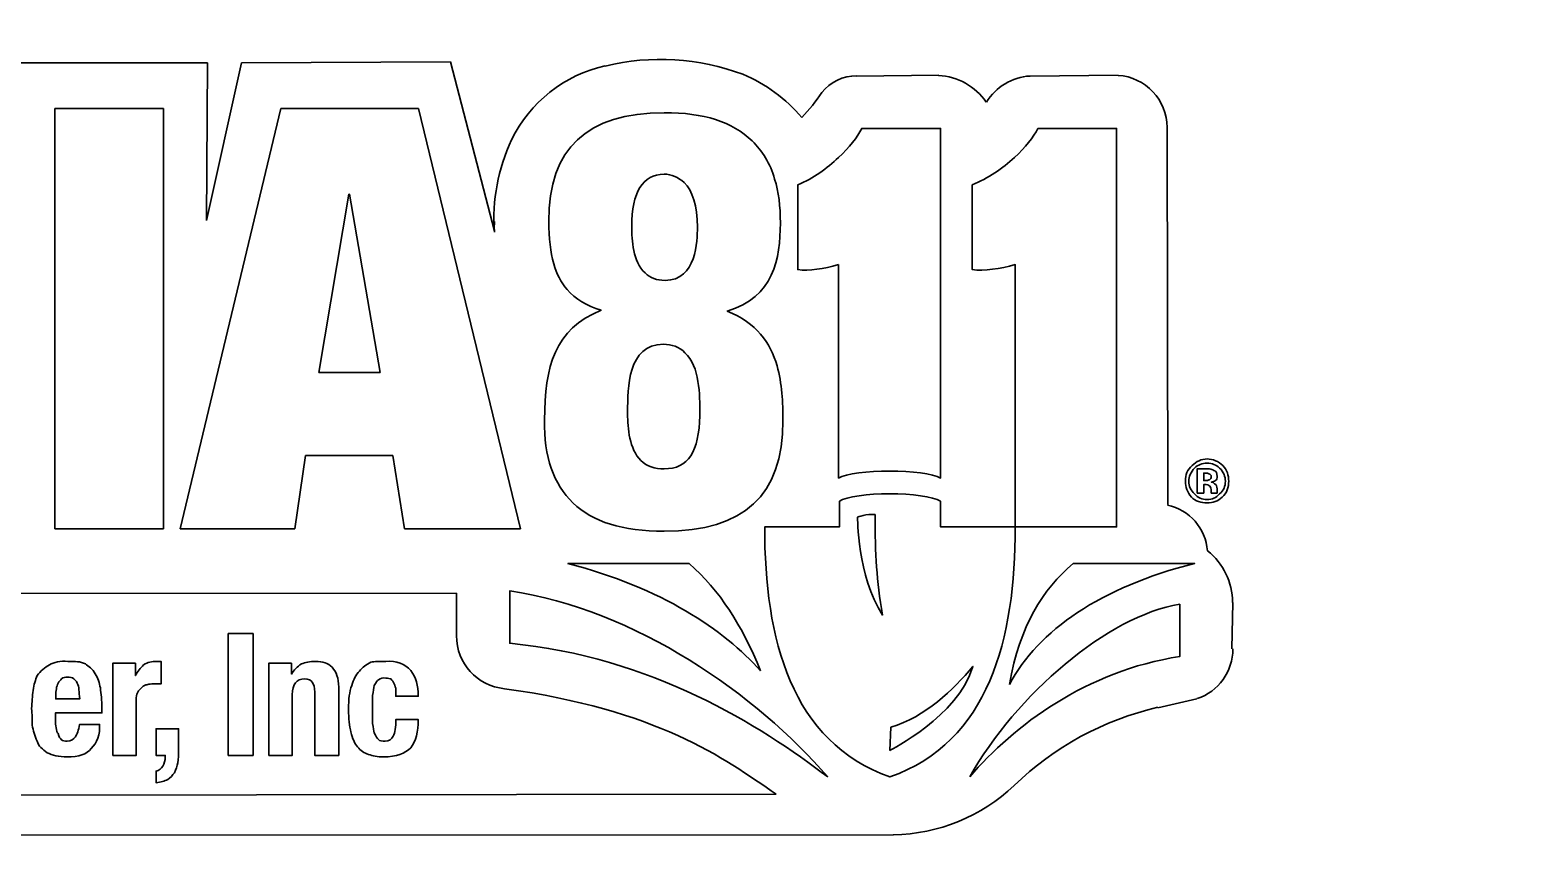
# Model space of a CAD drawing. Header units: feet. Extents: x -16154 to 3860, y -1534289809 to -1534279773.
# Drawn here: x -10920.5 to -10759.3, y -1534285274.4 to -1534285186 of the extents above; entities that cross this region are included whole.
import ezdxf

# ---------------------------------------------------------------- set-up
doc = ezdxf.new("R2010")
doc.units = ezdxf.units.FT
doc.header["$MEASUREMENT"] = 0
doc.layers.add('ASEDOLIKE - Level 4', color=7, linetype='Continuous', lineweight=0)
doc.layers.add('Level 18', color=7, linetype='Continuous', lineweight=0)

msp = doc.modelspace()

# ---------------------------------------------------------------- linework, layer by layer
at = {"layer": 'ASEDOLIKE - Level 4', "color": 7, "linetype": 'Continuous', "lineweight": 30}
for p, q in [((-10923.16, -1534285189.54), (-10901.35, -1534285189.54)), ((-10901.35, -1534285189.54), (-10901.44, -1534285206.53)), ((-10901.44, -1534285206.53), (-10897.69, -1534285189.54)), ((-10897.69, -1534285189.54), (-10875.16, -1534285189.45)), ((-10875.16, -1534285189.45), (-10870.42, -1534285207.69)), ((-10831.44, -1534285190.97), (-10822.59, -1534285190.88)), ((-10812.76, -1534285190.97), (-10803.28, -1534285190.88)), ((-10917.78, -1534285239.71), (-10917.78, -1534285194.47)), ((-10917.78, -1534285194.47), (-10906.07, -1534285194.47)), ((-10906.07, -1534285194.47), (-10906.07, -1534285239.71)), ((-10904.28, -1534285239.71), (-10893.46, -1534285194.47)), ((-10893.46, -1534285194.47), (-10878.62, -1534285194.47)), ((-10878.62, -1534285194.47), (-10867.63, -1534285239.71)), ((-10798.01, -1534285196.51), (-10797.92, -1534285237.1)), ((-10886.13, -1534285203.68), (-10889.35, -1534285222.9)), ((-10886.04, -1534285203.68), (-10886.13, -1534285203.68)), ((-10882.74, -1534285222.9), (-10886.04, -1534285203.68)), ((-10889.35, -1534285222.9), (-10882.74, -1534285222.9)), ((-10890.78, -1534285231.84), (-10891.95, -1534285239.71)), ((-10881.4, -1534285231.84), (-10890.78, -1534285231.84)), ((-10880.14, -1534285239.71), (-10881.4, -1534285231.84)), ((-10906.07, -1534285239.71), (-10917.78, -1534285239.71)), ((-10891.95, -1534285239.71), (-10904.28, -1534285239.71)), ((-10867.63, -1534285239.71), (-10880.14, -1534285239.71)), ((-11089.81, -1534285246.76), (-10874.53, -1534285246.67)), ((-10790.94, -1534285247.65), (-10791.03, -1534285252.66)), ((-10899.1, -1534285250.98), (-10896.42, -1534285250.98)), ((-10899.1, -1534285264.12), (-10899.1, -1534285250.98)), ((-10896.42, -1534285250.98), (-10896.42, -1534285264.12)), ((-10794.79, -1534285258.02), (-10798.99, -1534285259)), ((-10896.42, -1534285264.12), (-10899.1, -1534285264.12)), ((-10840.11, -1534285268.3), (-11089.81, -1534285268.66)), ((-10827.51, -1534285272.68), (-11095.08, -1534285272.77))]:
    msp.add_line(p, q, dxfattribs=at)
for centre, radius, start, end in [((-10855.33, -1534285204.27), 14.74, 102.4597, 154.1792), ((-10831.42, -1534285195.83), 4.88, 90.0457, 140.6688), ((-10822.97, -1534285197.57), 6.67, 34.48, 87.0245), ((-10812.42, -1534285196.86), 5.9, 93.4214, 148.6082), ((-10803.63, -1534285196.51), 5.62, 0.0454, 86.4594), ((-10848.66, -1534285184.27), 15.9, 315.3592, 327.8414), ((-10799.02, -1534285242.46), 5.37, 3.849, 78.7052), ((-10798.09, -1534285247.69), 7.14, 0.366, 51.5066), ((-10796.55, -1534285252.67), 5.63, 288.5282, 0.0454)]:
    msp.add_arc(centre, radius, start, end, dxfattribs=at)
for centre, major_axis, ratio, start_param, end_param in [((-10852.51, -1534285214.09), (24.98, 0), 0.997236, 1.209504, 1.813176), ((-10850.05, -1534285206.02), (16.55, 0), 0.997236, 0.695533, 1.175465), ((-10850.4, -1534285206.37), (-20.1, 0), 0.997236, 5.844137, 6.354041), ((-10791.59, -1534285290.86), (32.85, 0), 0.997203, 1.79839, 2.341839), ((-10827.85, -1534285253.35), (-19.39, 0), 0.997236, 1.590107, 2.331346)]:
    msp.add_ellipse(centre, major_axis=major_axis, ratio=ratio, start_param=start_param, end_param=end_param, dxfattribs=at)
for points, knots in [([(-10842.69, -1534285197.96), (-10844.83, -1534285195.9), (-10847.87, -1534285194.92), (-10852.16, -1534285194.92), (-10860.48, -1534285194.92), (-10864.59, -1534285198.77), (-10864.59, -1534285206.63), (-10864.59, -1534285208.42), (-10864.41, -1534285209.94), (-10864.05, -1534285211.19), (-10863.78, -1534285212.27), (-10863.25, -1534285213.16), (-10862.62, -1534285213.96), (-10861.73, -1534285214.95), (-10860.48, -1534285215.75), (-10858.96, -1534285216.2), (-10863.96, -1534285218.25), (-10865.04, -1534285222.19), (-10865.04, -1534285228), (-10865.13, -1534285232.02), (-10864.05, -1534285234.88), (-10862, -1534285236.94), (-10859.85, -1534285239), (-10856.63, -1534285239.98), (-10852.16, -1534285239.98), (-10843.58, -1534285239.98), (-10839.38, -1534285236.13), (-10839.38, -1534285228.09), (-10839.38, -1534285226.12), (-10839.47, -1534285224.07), (-10840, -1534285222.19), (-10840.72, -1534285219.69), (-10842.24, -1534285217.54), (-10845.37, -1534285216.29), (-10840.36, -1534285214.77), (-10839.65, -1534285210.66), (-10839.65, -1534285206.81), (-10839.65, -1534285205.02), (-10839.83, -1534285203.41), (-10840.27, -1534285202.07), (-10840.72, -1534285200.37), (-10841.61, -1534285199.03), (-10842.69, -1534285197.96)], [0, 0, 0, 0, 0.071429, 0.071429, 0.071429, 0.142857, 0.142857, 0.142857, 0.214286, 0.214286, 0.214286, 0.285714, 0.285714, 0.285714, 0.357143, 0.357143, 0.357143, 0.428571, 0.428571, 0.428571, 0.5, 0.5, 0.5, 0.571429, 0.571429, 0.571429, 0.642857, 0.642857, 0.642857, 0.714286, 0.714286, 0.714286, 0.785714, 0.785714, 0.785714, 0.857143, 0.857143, 0.857143, 0.928571, 0.928571, 0.928571, 1, 1, 1, 1]), ([(-10833.39, -1534285211.28), (-10833.39, -1534285211.28), (-10833.39, -1534285234.26), (-10833.39, -1534285234.26), (-10831.78, -1534285233.27), (-10824, -1534285233.27), (-10822.39, -1534285234.26), (-10822.39, -1534285234.26), (-10822.39, -1534285196.62), (-10822.39, -1534285196.62), (-10822.39, -1534285196.62), (-10830.89, -1534285196.62), (-10830.89, -1534285196.62), (-10831.33, -1534285197.51), (-10832.23, -1534285198.68), (-10833.39, -1534285199.75), (-10834.64, -1534285200.91), (-10836.07, -1534285201.98), (-10837.77, -1534285202.7), (-10837.77, -1534285202.7), (-10837.77, -1534285211.82), (-10837.77, -1534285211.82), (-10836.52, -1534285212), (-10835, -1534285211.73), (-10833.39, -1534285211.28)], [0, 0, 0, 0, 0.125, 0.125, 0.125, 0.25, 0.25, 0.25, 0.375, 0.375, 0.375, 0.5, 0.5, 0.5, 0.625, 0.625, 0.625, 0.75, 0.75, 0.75, 0.875, 0.875, 0.875, 1, 1, 1, 1]), ([(-10811.93, -1534285196.62), (-10812.38, -1534285197.51), (-10813.27, -1534285198.68), (-10814.44, -1534285199.75), (-10815.69, -1534285200.91), (-10817.3, -1534285201.98), (-10818.99, -1534285202.7), (-10818.99, -1534285202.7), (-10818.99, -1534285211.82), (-10818.99, -1534285211.82), (-10817.74, -1534285212), (-10815.96, -1534285211.73), (-10814.35, -1534285211.28), (-10814.35, -1534285211.28), (-10814.35, -1534285239.53), (-10814.35, -1534285239.53), (-10814.35, -1534285239.53), (-10803.44, -1534285239.53), (-10803.44, -1534285239.53), (-10803.44, -1534285239.53), (-10803.44, -1534285196.62), (-10803.44, -1534285196.62), (-10803.44, -1534285196.62), (-10811.93, -1534285196.62), (-10811.93, -1534285196.62)], [0, 0, 0, 0, 0.125, 0.125, 0.125, 0.25, 0.25, 0.25, 0.375, 0.375, 0.375, 0.5, 0.5, 0.5, 0.625, 0.625, 0.625, 0.75, 0.75, 0.75, 0.875, 0.875, 0.875, 1, 1, 1, 1]), ([(-10848.59, -1534285207.26), (-10848.59, -1534285208.69), (-10848.68, -1534285212.98), (-10852.07, -1534285212.98), (-10852.97, -1534285212.98), (-10853.68, -1534285212.71), (-10854.22, -1534285212.18), (-10855.56, -1534285210.92), (-10855.65, -1534285208.69), (-10855.65, -1534285207.17), (-10855.65, -1534285207.17), (-10855.65, -1534285207.17), (-10855.65, -1534285207.17), (-10855.65, -1534285203.5), (-10854.49, -1534285201.54), (-10852.16, -1534285201.54), (-10851.36, -1534285201.54), (-10850.64, -1534285201.89), (-10850.02, -1534285202.43), (-10849.12, -1534285203.33), (-10848.59, -1534285204.93), (-10848.59, -1534285207.26)], [0, 0, 0, 0, 0.142857, 0.142857, 0.142857, 0.285714, 0.285714, 0.285714, 0.428571, 0.428571, 0.428571, 0.571429, 0.571429, 0.571429, 0.714286, 0.714286, 0.714286, 0.857143, 0.857143, 0.857143, 1, 1, 1, 1]), ([(-10848.32, -1534285227.28), (-10848.32, -1534285227.28), (-10848.32, -1534285227.55), (-10848.32, -1534285227.55), (-10848.41, -1534285231.4), (-10849.57, -1534285233.27), (-10852.16, -1534285233.27), (-10853.15, -1534285233.27), (-10854.04, -1534285233.01), (-10854.67, -1534285232.38), (-10855.92, -1534285231.13), (-10856.1, -1534285228.89), (-10856.1, -1534285227.37), (-10856.1, -1534285227.37), (-10856.1, -1534285227.11), (-10856.1, -1534285227.11), (-10856.1, -1534285224.6), (-10856.1, -1534285219.86), (-10852.25, -1534285219.86), (-10851.36, -1534285219.86), (-10850.55, -1534285220.13), (-10849.93, -1534285220.76), (-10848.32, -1534285222.28), (-10848.32, -1534285225.32), (-10848.32, -1534285227.28)], [0, 0, 0, 0, 0.125, 0.125, 0.125, 0.25, 0.25, 0.25, 0.375, 0.375, 0.375, 0.5, 0.5, 0.5, 0.625, 0.625, 0.625, 0.75, 0.75, 0.75, 0.875, 0.875, 0.875, 1, 1, 1, 1]), ([(-10792.09, -1534285236.31), (-10792.53, -1534285236.76), (-10793.07, -1534285236.94), (-10793.69, -1534285236.94), (-10794.32, -1534285236.94), (-10794.95, -1534285236.76), (-10795.39, -1534285236.31), (-10795.84, -1534285235.78), (-10796.02, -1534285235.24), (-10796.02, -1534285234.61), (-10796.02, -1534285233.9), (-10795.84, -1534285233.36), (-10795.3, -1534285232.92), (-10794.86, -1534285232.47), (-10794.32, -1534285232.2), (-10793.69, -1534285232.2), (-10793.07, -1534285232.2), (-10792.44, -1534285232.47), (-10792, -1534285232.92), (-10791.55, -1534285233.36), (-10791.37, -1534285233.99), (-10791.37, -1534285234.61), (-10791.37, -1534285235.24), (-10791.55, -1534285235.87), (-10792.09, -1534285236.31)], [0, 0, 0, 0, 0.125, 0.125, 0.125, 0.25, 0.25, 0.25, 0.375, 0.375, 0.375, 0.5, 0.5, 0.5, 0.625, 0.625, 0.625, 0.75, 0.75, 0.75, 0.875, 0.875, 0.875, 1, 1, 1, 1]), ([(-10795.04, -1534285233.18), (-10795.48, -1534285233.63), (-10795.66, -1534285234.08), (-10795.66, -1534285234.61), (-10795.66, -1534285235.15), (-10795.48, -1534285235.6), (-10795.04, -1534285235.96), (-10794.68, -1534285236.4), (-10794.23, -1534285236.58), (-10793.69, -1534285236.58), (-10793.16, -1534285236.58), (-10792.71, -1534285236.4), (-10792.35, -1534285235.96), (-10791.91, -1534285235.6), (-10791.73, -1534285235.15), (-10791.73, -1534285234.61), (-10791.73, -1534285234.08), (-10791.91, -1534285233.63), (-10792.35, -1534285233.18), (-10792.71, -1534285232.83), (-10793.16, -1534285232.65), (-10793.69, -1534285232.65), (-10794.23, -1534285232.65), (-10794.68, -1534285232.83), (-10795.04, -1534285233.18)], [0, 0, 0, 0, 0.125, 0.125, 0.125, 0.25, 0.25, 0.25, 0.375, 0.375, 0.375, 0.5, 0.5, 0.5, 0.625, 0.625, 0.625, 0.75, 0.75, 0.75, 0.875, 0.875, 0.875, 1, 1, 1, 1]), ([(-10794.77, -1534285235.87), (-10794.77, -1534285235.87), (-10794.77, -1534285233.27), (-10794.77, -1534285233.27), (-10794.59, -1534285233.27), (-10794.32, -1534285233.27), (-10793.96, -1534285233.27), (-10793.69, -1534285233.27), (-10793.52, -1534285233.27), (-10793.43, -1534285233.27), (-10793.25, -1534285233.27), (-10793.07, -1534285233.36), (-10792.98, -1534285233.45), (-10792.71, -1534285233.54), (-10792.62, -1534285233.72), (-10792.62, -1534285234.08), (-10792.62, -1534285234.26), (-10792.62, -1534285234.44), (-10792.8, -1534285234.53), (-10792.89, -1534285234.61), (-10793.07, -1534285234.7), (-10793.25, -1534285234.7), (-10793.07, -1534285234.7), (-10792.98, -1534285234.79), (-10792.89, -1534285234.88), (-10792.71, -1534285234.97), (-10792.62, -1534285235.15), (-10792.62, -1534285235.42), (-10792.62, -1534285235.42), (-10792.62, -1534285235.69), (-10792.62, -1534285235.69), (-10792.62, -1534285235.69), (-10792.62, -1534285235.69), (-10792.62, -1534285235.78), (-10792.62, -1534285235.78), (-10792.62, -1534285235.78), (-10792.62, -1534285235.87), (-10792.62, -1534285235.87), (-10792.62, -1534285235.87), (-10792.62, -1534285235.87), (-10792.62, -1534285235.87), (-10793.25, -1534285235.87), (-10793.25, -1534285235.87), (-10793.25, -1534285235.78), (-10793.25, -1534285235.69), (-10793.25, -1534285235.51), (-10793.25, -1534285235.42), (-10793.34, -1534285235.24), (-10793.34, -1534285235.24), (-10793.34, -1534285235.15), (-10793.43, -1534285235.06), (-10793.52, -1534285235.06), (-10793.61, -1534285234.97), (-10793.61, -1534285234.97), (-10793.78, -1534285234.97), (-10793.78, -1534285234.97), (-10793.87, -1534285234.97), (-10793.87, -1534285234.97), (-10793.87, -1534285234.97), (-10794.05, -1534285234.97), (-10794.05, -1534285234.97), (-10794.05, -1534285234.97), (-10794.05, -1534285235.87), (-10794.05, -1534285235.87), (-10794.05, -1534285235.87), (-10794.77, -1534285235.87), (-10794.77, -1534285235.87)], [0, 0, 0, 0, 0.045455, 0.045455, 0.045455, 0.090909, 0.090909, 0.090909, 0.136364, 0.136364, 0.136364, 0.181818, 0.181818, 0.181818, 0.227273, 0.227273, 0.227273, 0.272727, 0.272727, 0.272727, 0.318182, 0.318182, 0.318182, 0.363636, 0.363636, 0.363636, 0.409091, 0.409091, 0.409091, 0.454545, 0.454545, 0.454545, 0.5, 0.5, 0.5, 0.545455, 0.545455, 0.545455, 0.590909, 0.590909, 0.590909, 0.636364, 0.636364, 0.636364, 0.681818, 0.681818, 0.681818, 0.727273, 0.727273, 0.727273, 0.772727, 0.772727, 0.772727, 0.818182, 0.818182, 0.818182, 0.863636, 0.863636, 0.863636, 0.909091, 0.909091, 0.909091, 0.954545, 0.954545, 0.954545, 1, 1, 1, 1]), ([(-10793.52, -1534285233.81), (-10793.61, -1534285233.72), (-10793.69, -1534285233.72), (-10793.87, -1534285233.72), (-10793.87, -1534285233.72), (-10794.05, -1534285233.72), (-10794.05, -1534285233.72), (-10794.05, -1534285233.72), (-10794.05, -1534285234.53), (-10794.05, -1534285234.53), (-10794.05, -1534285234.53), (-10793.78, -1534285234.53), (-10793.78, -1534285234.53), (-10793.61, -1534285234.53), (-10793.52, -1534285234.44), (-10793.43, -1534285234.44), (-10793.34, -1534285234.35), (-10793.25, -1534285234.26), (-10793.25, -1534285234.08), (-10793.25, -1534285233.99), (-10793.34, -1534285233.81), (-10793.52, -1534285233.81)], [0, 0, 0, 0, 0.142857, 0.142857, 0.142857, 0.285714, 0.285714, 0.285714, 0.428571, 0.428571, 0.428571, 0.571429, 0.571429, 0.571429, 0.714286, 0.714286, 0.714286, 0.857143, 0.857143, 0.857143, 1, 1, 1, 1]), ([(-10814.35, -1534285239.53), (-10814.35, -1534285239.53), (-10822.39, -1534285239.53), (-10822.39, -1534285239.53), (-10822.39, -1534285239.53), (-10822.39, -1534285236.76), (-10822.39, -1534285236.76), (-10824, -1534285235.69), (-10831.78, -1534285235.69), (-10833.3, -1534285236.76), (-10833.3, -1534285236.76), (-10833.3, -1534285239.53), (-10833.3, -1534285239.53), (-10833.3, -1534285239.53), (-10841.34, -1534285239.53), (-10841.34, -1534285239.53), (-10841.34, -1534285251.6), (-10838.48, -1534285262.69), (-10827.85, -1534285266.44), (-10827.85, -1534285266.44), (-10827.85, -1534285266.44), (-10827.85, -1534285266.44), (-10827.85, -1534285266.44), (-10827.85, -1534285266.44), (-10827.85, -1534285266.44), (-10827.85, -1534285266.44), (-10827.85, -1534285266.44), (-10827.85, -1534285266.44), (-10827.85, -1534285266.44), (-10827.85, -1534285266.44), (-10827.85, -1534285266.44), (-10817.21, -1534285262.69), (-10814.35, -1534285251.6), (-10814.35, -1534285239.53)], [0, 0, 0, 0, 0.090909, 0.090909, 0.090909, 0.181818, 0.181818, 0.181818, 0.272727, 0.272727, 0.272727, 0.363636, 0.363636, 0.363636, 0.454545, 0.454545, 0.454545, 0.545455, 0.545455, 0.545455, 0.636364, 0.636364, 0.636364, 0.727273, 0.727273, 0.727273, 0.818182, 0.818182, 0.818182, 0.909091, 0.909091, 0.909091, 1, 1, 1, 1]), ([(-10831.33, -1534285238.46), (-10831.33, -1534285238.46), (-10831.42, -1534285244.81), (-10828.65, -1534285249.01), (-10829.28, -1534285245.25), (-10829.45, -1534285242.57), (-10829.45, -1534285238.19), (-10830.35, -1534285238.1), (-10831.33, -1534285238.46), (-10831.33, -1534285238.46)], [0, 0, 0, 0, 0.333333, 0.333333, 0.333333, 0.666667, 0.666667, 0.666667, 1, 1, 1, 1]), ([(-10841.79, -1534285255), (-10843.76, -1534285250.17), (-10846.17, -1534285246.33), (-10849.48, -1534285243.47), (-10849.48, -1534285243.47), (-10862.53, -1534285243.47), (-10862.53, -1534285243.47), (-10852.43, -1534285246.06), (-10845.73, -1534285250.62), (-10841.79, -1534285255)], [0, 0, 0, 0, 0.333333, 0.333333, 0.333333, 0.666667, 0.666667, 0.666667, 1, 1, 1, 1]), ([(-10814.99, -1534285256.5), (-10813.83, -1534285250.06), (-10811.42, -1534285246.31), (-10808.11, -1534285243.45), (-10808.11, -1534285243.45), (-10795.05, -1534285243.45), (-10795.05, -1534285243.45), (-10805.16, -1534285246.04), (-10811.86, -1534285250.6), (-10814.99, -1534285256.5)], [0, 0, 0, 0, 0.333333, 0.333333, 0.333333, 0.666667, 0.666667, 0.666667, 1, 1, 1, 1]), ([(-10874.53, -1534285246.67), (-10874.53, -1534285248.28), (-10874.53, -1534285251.23), (-10874.53, -1534285251.23), (-10874.53, -1534285254.27), (-10872.3, -1534285256.59), (-10869.35, -1534285256.95), (-10852.99, -1534285259.18), (-10845.74, -1534285264.37), (-10840.11, -1534285268.3)], [0, 0, 0, 0, 0.312786, 0.312786, 0.312786, 0.744441, 0.744441, 0.744441, 1, 1, 1, 1]), ([(-10834.55, -1534285266.44), (-10842.15, -1534285257.59), (-10855.29, -1534285248.38), (-10868.79, -1534285246.42), (-10868.79, -1534285246.42), (-10868.79, -1534285252.05), (-10868.79, -1534285252.05), (-10853.59, -1534285253.48), (-10841.79, -1534285260.9), (-10834.55, -1534285266.44)], [0, 0, 0, 0, 0.333333, 0.333333, 0.333333, 0.666667, 0.666667, 0.666667, 1, 1, 1, 1]), ([(-10819.26, -1534285266.44), (-10814.26, -1534285257.59), (-10804.42, -1534285249.1), (-10796.64, -1534285247.85), (-10796.64, -1534285247.85), (-10796.64, -1534285253.48), (-10796.64, -1534285253.48), (-10806.66, -1534285255), (-10814.52, -1534285260.9), (-10819.26, -1534285266.44)], [0, 0, 0, 0, 0.333333, 0.333333, 0.333333, 0.666667, 0.666667, 0.666667, 1, 1, 1, 1]), ([(-10917.71, -1534285260.35), (-10917.71, -1534285260.61), (-10917.71, -1534285260.88), (-10917.62, -1534285261.15), (-10917.62, -1534285261.42), (-10917.53, -1534285261.69), (-10917.44, -1534285261.78), (-10917.35, -1534285262.13), (-10917.18, -1534285262.31), (-10917.09, -1534285262.4), (-10916.91, -1534285262.58), (-10916.73, -1534285262.58), (-10916.46, -1534285262.58), (-10916.01, -1534285262.58), (-10915.74, -1534285262.4), (-10915.57, -1534285262.13), (-10915.39, -1534285261.87), (-10915.21, -1534285261.42), (-10915.12, -1534285260.79), (-10915.12, -1534285260.79), (-10912.97, -1534285260.79), (-10912.97, -1534285260.79), (-10912.88, -1534285261.87), (-10913.24, -1534285262.76), (-10913.87, -1534285263.39), (-10914.31, -1534285264.01), (-10915.21, -1534285264.28), (-10916.46, -1534285264.28), (-10917.35, -1534285264.28), (-10918.07, -1534285264.1), (-10918.61, -1534285263.83), (-10919.05, -1534285263.47), (-10919.59, -1534285263.12), (-10919.68, -1534285262.58), (-10919.95, -1534285262.04), (-10920.13, -1534285261.42), (-10920.21, -1534285260.88), (-10920.21, -1534285260.26), (-10920.21, -1534285259.72), (-10920.3, -1534285259.09), (-10920.21, -1534285258.38), (-10920.21, -1534285257.75), (-10920.13, -1534285257.13), (-10920.04, -1534285256.5), (-10919.86, -1534285255.97), (-10919.68, -1534285255.52), (-10919.32, -1534285255.07), (-10918.87, -1534285254.62), (-10918.34, -1534285254.36), (-10917.89, -1534285254.09), (-10917.18, -1534285253.91), (-10916.37, -1534285254), (-10915.57, -1534285254), (-10915.03, -1534285254), (-10914.49, -1534285254.27), (-10914.14, -1534285254.53), (-10913.69, -1534285254.8), (-10913.42, -1534285255.34), (-10913.15, -1534285255.79), (-10912.97, -1534285256.32), (-10912.88, -1534285256.86), (-10912.79, -1534285257.49), (-10912.71, -1534285258.2), (-10912.71, -1534285259), (-10912.71, -1534285259), (-10912.71, -1534285259.54), (-10912.71, -1534285259.54), (-10912.71, -1534285259.54), (-10917.71, -1534285259.54), (-10917.71, -1534285259.54), (-10917.71, -1534285259.54), (-10917.71, -1534285260.35), (-10917.71, -1534285260.35)], [0, 0, 0, 0, 0.041667, 0.041667, 0.041667, 0.083333, 0.083333, 0.083333, 0.125, 0.125, 0.125, 0.166667, 0.166667, 0.166667, 0.208333, 0.208333, 0.208333, 0.25, 0.25, 0.25, 0.291667, 0.291667, 0.291667, 0.333333, 0.333333, 0.333333, 0.375, 0.375, 0.375, 0.416667, 0.416667, 0.416667, 0.458333, 0.458333, 0.458333, 0.5, 0.5, 0.5, 0.541667, 0.541667, 0.541667, 0.583333, 0.583333, 0.583333, 0.625, 0.625, 0.625, 0.666667, 0.666667, 0.666667, 0.708333, 0.708333, 0.708333, 0.75, 0.75, 0.75, 0.791667, 0.791667, 0.791667, 0.833333, 0.833333, 0.833333, 0.875, 0.875, 0.875, 0.916667, 0.916667, 0.916667, 0.958333, 0.958333, 0.958333, 1, 1, 1, 1]), ([(-10909.11, -1534285254.19), (-10909.11, -1534285254.19), (-10909.11, -1534285255.53), (-10909.11, -1534285255.53), (-10909.11, -1534285255.53), (-10909.11, -1534285255.53), (-10909.11, -1534285255.53), (-10908.84, -1534285255.09), (-10908.57, -1534285254.73), (-10908.22, -1534285254.37), (-10907.77, -1534285254.1), (-10907.32, -1534285254.01), (-10906.87, -1534285254.01), (-10906.79, -1534285254.01), (-10906.7, -1534285254.01), (-10906.61, -1534285254.01), (-10906.52, -1534285254.01), (-10906.43, -1534285254.01), (-10906.34, -1534285254.01), (-10906.34, -1534285254.01), (-10906.34, -1534285256.43), (-10906.34, -1534285256.43), (-10906.52, -1534285256.43), (-10906.61, -1534285256.43), (-10906.79, -1534285256.43), (-10906.87, -1534285256.43), (-10907.05, -1534285256.43), (-10907.14, -1534285256.43), (-10907.41, -1534285256.43), (-10907.59, -1534285256.43), (-10907.86, -1534285256.52), (-10908.04, -1534285256.52), (-10908.22, -1534285256.61), (-10908.39, -1534285256.79), (-10908.57, -1534285256.96), (-10908.75, -1534285257.14), (-10908.84, -1534285257.32), (-10909.02, -1534285257.59), (-10909.02, -1534285257.86), (-10909.02, -1534285258.13), (-10909.02, -1534285258.13), (-10909.02, -1534285264.12), (-10909.02, -1534285264.12), (-10909.02, -1534285264.12), (-10911.52, -1534285264.12), (-10911.52, -1534285264.12), (-10911.52, -1534285264.12), (-10911.52, -1534285254.19), (-10911.52, -1534285254.19), (-10911.52, -1534285254.19), (-10909.11, -1534285254.19), (-10909.11, -1534285254.19)], [0, 0, 0, 0, 0.058824, 0.058824, 0.058824, 0.117647, 0.117647, 0.117647, 0.176471, 0.176471, 0.176471, 0.235294, 0.235294, 0.235294, 0.294118, 0.294118, 0.294118, 0.352941, 0.352941, 0.352941, 0.411765, 0.411765, 0.411765, 0.470588, 0.470588, 0.470588, 0.529412, 0.529412, 0.529412, 0.588235, 0.588235, 0.588235, 0.647059, 0.647059, 0.647059, 0.705882, 0.705882, 0.705882, 0.764706, 0.764706, 0.764706, 0.823529, 0.823529, 0.823529, 0.882353, 0.882353, 0.882353, 0.941176, 0.941176, 0.941176, 1, 1, 1, 1]), ([(-10892.3, -1534285254.19), (-10892.3, -1534285254.19), (-10892.3, -1534285255.36), (-10892.3, -1534285255.36), (-10892.3, -1534285255.36), (-10892.3, -1534285255.36), (-10892.3, -1534285255.36), (-10892.03, -1534285254.91), (-10891.68, -1534285254.55), (-10891.23, -1534285254.28), (-10890.78, -1534285254.1), (-10890.34, -1534285254.01), (-10889.71, -1534285254.01), (-10888.91, -1534285254.01), (-10888.37, -1534285254.19), (-10887.92, -1534285254.64), (-10887.48, -1534285255.09), (-10887.21, -1534285255.8), (-10887.21, -1534285256.79), (-10887.21, -1534285256.79), (-10887.21, -1534285264.12), (-10887.21, -1534285264.12), (-10887.21, -1534285264.12), (-10889.8, -1534285264.12), (-10889.8, -1534285264.12), (-10889.8, -1534285264.12), (-10889.8, -1534285257.32), (-10889.8, -1534285257.32), (-10889.8, -1534285256.79), (-10889.89, -1534285256.43), (-10890.07, -1534285256.25), (-10890.16, -1534285255.98), (-10890.51, -1534285255.89), (-10890.87, -1534285255.89), (-10891.77, -1534285255.89), (-10892.21, -1534285256.43), (-10892.21, -1534285257.59), (-10892.21, -1534285257.59), (-10892.21, -1534285264.12), (-10892.21, -1534285264.12), (-10892.21, -1534285264.12), (-10894.72, -1534285264.12), (-10894.72, -1534285264.12), (-10894.72, -1534285264.12), (-10894.72, -1534285254.19), (-10894.72, -1534285254.19), (-10894.72, -1534285254.19), (-10892.3, -1534285254.19), (-10892.3, -1534285254.19)], [0, 0, 0, 0, 0.0625, 0.0625, 0.0625, 0.125, 0.125, 0.125, 0.1875, 0.1875, 0.1875, 0.25, 0.25, 0.25, 0.3125, 0.3125, 0.3125, 0.375, 0.375, 0.375, 0.4375, 0.4375, 0.4375, 0.5, 0.5, 0.5, 0.5625, 0.5625, 0.5625, 0.625, 0.625, 0.625, 0.6875, 0.6875, 0.6875, 0.75, 0.75, 0.75, 0.8125, 0.8125, 0.8125, 0.875, 0.875, 0.875, 0.9375, 0.9375, 0.9375, 1, 1, 1, 1]), ([(-10881.06, -1534285257.04), (-10881.06, -1534285256.86), (-10881.15, -1534285256.59), (-10881.24, -1534285256.41), (-10881.33, -1534285256.23), (-10881.42, -1534285256.05), (-10881.59, -1534285255.88), (-10881.68, -1534285255.88), (-10881.95, -1534285255.79), (-10882.13, -1534285255.79), (-10882.49, -1534285255.7), (-10882.67, -1534285255.88), (-10882.93, -1534285255.97), (-10883.11, -1534285256.05), (-10883.2, -1534285256.32), (-10883.38, -1534285256.59), (-10883.47, -1534285256.86), (-10883.47, -1534285257.22), (-10883.56, -1534285257.66), (-10883.56, -1534285258.11), (-10883.56, -1534285258.56), (-10883.56, -1534285259.18), (-10883.56, -1534285259.81), (-10883.56, -1534285260.26), (-10883.56, -1534285260.7), (-10883.47, -1534285261.15), (-10883.47, -1534285261.51), (-10883.38, -1534285261.69), (-10883.2, -1534285262.04), (-10883.11, -1534285262.31), (-10882.93, -1534285262.4), (-10882.85, -1534285262.58), (-10882.49, -1534285262.58), (-10882.22, -1534285262.58), (-10881.77, -1534285262.58), (-10881.5, -1534285262.4), (-10881.33, -1534285262.04), (-10881.15, -1534285261.69), (-10881.06, -1534285261.06), (-10881.06, -1534285260.26), (-10881.06, -1534285260.26), (-10878.64, -1534285260.26), (-10878.64, -1534285260.26), (-10878.64, -1534285261.6), (-10878.91, -1534285262.58), (-10879.45, -1534285263.3), (-10880.07, -1534285263.92), (-10880.97, -1534285264.28), (-10882.4, -1534285264.28), (-10883.02, -1534285264.28), (-10883.56, -1534285264.19), (-10884.01, -1534285264.01), (-10884.45, -1534285263.92), (-10884.9, -1534285263.56), (-10885.17, -1534285263.21), (-10885.53, -1534285262.85), (-10885.71, -1534285262.31), (-10885.89, -1534285261.6), (-10886.06, -1534285260.97), (-10886.15, -1534285260.17), (-10886.15, -1534285259.18), (-10886.15, -1534285258.02), (-10886.06, -1534285257.31), (-10885.8, -1534285256.59), (-10885.62, -1534285255.97), (-10885.35, -1534285255.43), (-10884.99, -1534285255.07), (-10884.63, -1534285254.62), (-10884.28, -1534285254.36), (-10883.74, -1534285254.09), (-10883.38, -1534285254), (-10882.76, -1534285254), (-10882.13, -1534285254), (-10880.97, -1534285253.91), (-10880.07, -1534285254.27), (-10879.45, -1534285254.98), (-10878.91, -1534285255.7), (-10878.64, -1534285256.59), (-10878.64, -1534285257.75), (-10878.64, -1534285257.75), (-10881.06, -1534285257.75), (-10881.06, -1534285257.75), (-10881.06, -1534285257.49), (-10881.06, -1534285257.31), (-10881.06, -1534285257.04)], [0, 0, 0, 0, 0.035714, 0.035714, 0.035714, 0.071429, 0.071429, 0.071429, 0.107143, 0.107143, 0.107143, 0.142857, 0.142857, 0.142857, 0.178571, 0.178571, 0.178571, 0.214286, 0.214286, 0.214286, 0.25, 0.25, 0.25, 0.285714, 0.285714, 0.285714, 0.321429, 0.321429, 0.321429, 0.357143, 0.357143, 0.357143, 0.392857, 0.392857, 0.392857, 0.428571, 0.428571, 0.428571, 0.464286, 0.464286, 0.464286, 0.5, 0.5, 0.5, 0.535714, 0.535714, 0.535714, 0.571429, 0.571429, 0.571429, 0.607143, 0.607143, 0.607143, 0.642857, 0.642857, 0.642857, 0.678571, 0.678571, 0.678571, 0.714286, 0.714286, 0.714286, 0.75, 0.75, 0.75, 0.785714, 0.785714, 0.785714, 0.821429, 0.821429, 0.821429, 0.857143, 0.857143, 0.857143, 0.892857, 0.892857, 0.892857, 0.928571, 0.928571, 0.928571, 0.964286, 0.964286, 0.964286, 1, 1, 1, 1]), ([(-10827.76, -1534285261.08), (-10827.76, -1534285261.08), (-10827.85, -1534285263.58), (-10827.85, -1534285263.58), (-10827.85, -1534285263.58), (-10820.51, -1534285259.92), (-10818.91, -1534285254.55), (-10821.05, -1534285257.05), (-10824, -1534285260), (-10827.76, -1534285261.08)], [0, 0, 0, 0, 0.333333, 0.333333, 0.333333, 0.666667, 0.666667, 0.666667, 1, 1, 1, 1]), ([(-10915.19, -1534285257.05), (-10915.19, -1534285256.79), (-10915.28, -1534285256.52), (-10915.37, -1534285256.34), (-10915.46, -1534285256.07), (-10915.64, -1534285255.98), (-10915.73, -1534285255.89), (-10915.9, -1534285255.71), (-10916.17, -1534285255.71), (-10916.44, -1534285255.71), (-10916.62, -1534285255.71), (-10916.89, -1534285255.71), (-10917.07, -1534285255.89), (-10917.16, -1534285255.98), (-10917.33, -1534285256.16), (-10917.42, -1534285256.34), (-10917.51, -1534285256.52), (-10917.6, -1534285256.7), (-10917.6, -1534285256.96), (-10917.69, -1534285257.23), (-10917.69, -1534285257.41), (-10917.69, -1534285257.68), (-10917.69, -1534285257.68), (-10917.69, -1534285258.04), (-10917.69, -1534285258.04), (-10917.69, -1534285258.04), (-10915.1, -1534285258.04), (-10915.1, -1534285258.04), (-10915.1, -1534285257.68), (-10915.19, -1534285257.32), (-10915.19, -1534285257.05)], [0, 0, 0, 0, 0.1, 0.1, 0.1, 0.2, 0.2, 0.2, 0.3, 0.3, 0.3, 0.4, 0.4, 0.4, 0.5, 0.5, 0.5, 0.6, 0.6, 0.6, 0.7, 0.7, 0.7, 0.8, 0.8, 0.8, 0.9, 0.9, 0.9, 1, 1, 1, 1]), ([(-10904.46, -1534285263.58), (-10904.46, -1534285264.03), (-10904.46, -1534285264.47), (-10904.55, -1534285264.92), (-10904.64, -1534285265.28), (-10904.73, -1534285265.64), (-10904.91, -1534285265.99), (-10905.09, -1534285266.26), (-10905.36, -1534285266.53), (-10905.62, -1534285266.71), (-10905.98, -1534285266.89), (-10906.34, -1534285266.98), (-10906.87, -1534285267.07), (-10906.87, -1534285267.07), (-10906.87, -1534285265.82), (-10906.87, -1534285265.82), (-10906.52, -1534285265.73), (-10906.34, -1534285265.55), (-10906.16, -1534285265.28), (-10905.98, -1534285265.01), (-10905.89, -1534285264.65), (-10905.89, -1534285264.3), (-10905.89, -1534285264.3), (-10905.89, -1534285264.12), (-10905.89, -1534285264.12), (-10905.89, -1534285264.12), (-10906.87, -1534285264.12), (-10906.87, -1534285264.12), (-10906.87, -1534285264.12), (-10906.87, -1534285261.26), (-10906.87, -1534285261.26), (-10906.87, -1534285261.26), (-10904.46, -1534285261.26), (-10904.46, -1534285261.26), (-10904.46, -1534285261.26), (-10904.46, -1534285263.58), (-10904.46, -1534285263.58)], [0, 0, 0, 0, 0.083333, 0.083333, 0.083333, 0.166667, 0.166667, 0.166667, 0.25, 0.25, 0.25, 0.333333, 0.333333, 0.333333, 0.416667, 0.416667, 0.416667, 0.5, 0.5, 0.5, 0.583333, 0.583333, 0.583333, 0.666667, 0.666667, 0.666667, 0.75, 0.75, 0.75, 0.833333, 0.833333, 0.833333, 0.916667, 0.916667, 0.916667, 1, 1, 1, 1])]:
    msp.add_open_spline(points, degree=3, knots=knots, dxfattribs=at)
msp.add_open_spline([(-10870.42, -1534285206.62), (-10870.42, -1534285206.88), (-10870.42, -1534285207.33), (-10870.42, -1534285207.69)], degree=3, dxfattribs=at)
at = {"layer": 'Level 18', "color": 1, "linetype": 'Continuous', "lineweight": 30, "ltscale": 8.004}
msp.add_circle((-10871.74, -1534285313.29), 769.37, dxfattribs=at)

doc.saveas('drawing.dxf')
